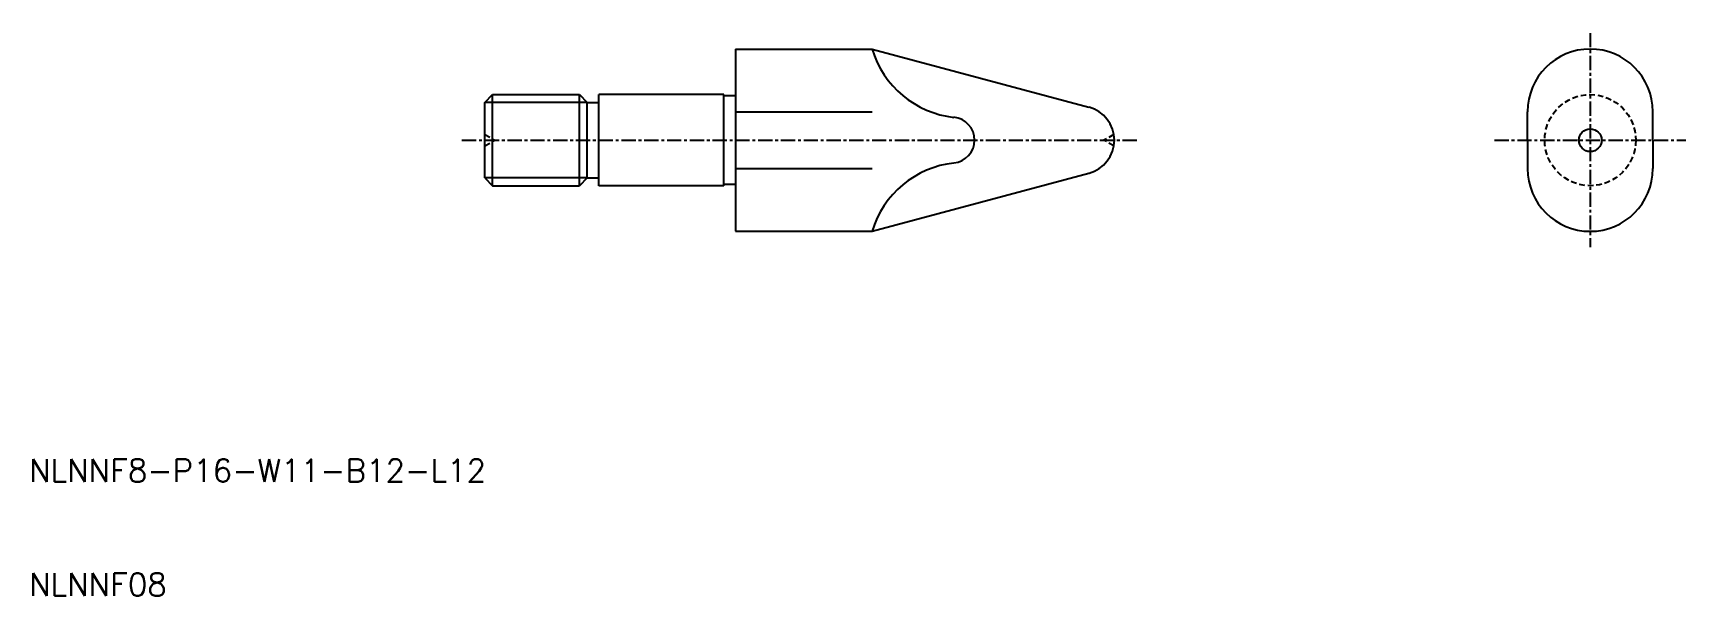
# Model space of a CAD drawing. Extents: x 10 to 155, y 10 to 59.
import ezdxf

# ---------------------------------------------------------------- set-up
doc = ezdxf.new("R2010")
doc.units = 0
doc.linetypes.add('CENTER', pattern=[2, 1.25, -0.25, 0.25, -0.25])
doc.linetypes.add('DASHED', pattern=[0.75, 0.5, -0.25])
doc.layers.get('0').update_dxf_attribs({"linetype": 'CONTINUOUS'})
doc.layers.add('CENTER', color=1, linetype='CENTER')
doc.styles.get("Standard").update_dxf_attribs({"font": 'txt.shx'})

msp = doc.modelspace()

# ---------------------------------------------------------------- linework, layer by layer
at = {"color": 7, "linetype": 'CONTINUOUS'}
for p, q in [((72, 58), (72, 42)), ((72, 58), (84, 58)), ((84, 58), (103.04, 52.9)), ((50, 53.32), (50.68, 54)), ((50.68, 54), (58.32, 54)), ((50.68, 46), (50.68, 54)), ((58.32, 54), (59, 53.32)), ((58.32, 46), (58.32, 54)), ((60, 46), (60, 54)), ((71, 54), (60, 54)), ((71, 46), (71, 54)), ((72, 53.9), (71, 53.9)), ((50, 46.68), (50, 53.32)), ((59, 46.68), (59, 53.32)), ((59, 53.32), (60, 53.32)), ((141.55, 50), (141.55, 52.5)), ((152.55, 50), (152.55, 52.5)), ((141.55, 50), (141.55, 47.5)), ((152.55, 50), (152.55, 47.5)), ((50, 46.68), (50.68, 46)), ((59, 46.68), (58.32, 46)), ((59, 46.68), (60, 46.68)), ((84, 42), (103.04, 47.1)), ((50.68, 46), (58.32, 46)), ((71, 46), (60, 46)), ((72, 46.1), (71, 46.1)), ((72, 42), (84, 42))]:
    msp.add_line(p, q, dxfattribs=at)
at = {"color": 3, "linetype": 'CONTINUOUS'}
for p, q in [((59, 53.32), (50, 53.32)), ((72, 52.5), (84, 52.5)), ((59, 46.68), (50, 46.68)), ((72, 47.5), (84, 47.5))]:
    msp.add_line(p, q, dxfattribs=at)
at = {"color": 3, "linetype": 'DASHED'}
for p, q in [((50, 50.5), (50.87, 50)), ((50, 49.5), (50.87, 50)), ((105.22, 50.5), (104.36, 50)), ((105.22, 49.5), (104.36, 50))]:
    msp.add_line(p, q, dxfattribs=at)
msp.add_circle((147.05, 50), 4, dxfattribs=at)
at = {"color": 7, "linetype": 'CONTINUOUS'}
msp.add_circle((147.05, 50), 1, dxfattribs=at)
at = {"color": 3, "linetype": 'CONTINUOUS'}
for centre, radius, start, end in [((92.14, 60.45), 8.5, 196.751, 263.5611), ((90.99, 50.01), 2.01, 275.683, 84.317), ((92.14, 39.55), 8.5, 96.4389, 163.249)]:
    msp.add_arc(centre, radius, start, end, dxfattribs=at)
at = {"color": 7, "linetype": 'CONTINUOUS'}
for centre, radius, start, end in [((147.05, 52.5), 5.5, 0, 180), ((102.27, 50), 3, 285, 75), ((147.05, 47.5), 5.5, 180, 0)]:
    msp.add_arc(centre, radius, start, end, dxfattribs=at)
at = {"layer": 'CENTER', "color": 1, "linetype": 'CENTER'}
for p, q in [((147.05, 59.4), (147.05, 40.6)), ((48, 50), (107.27, 50)), ((138.65, 50), (155.45, 50))]:
    msp.add_line(p, q, dxfattribs=at)

# ---------------------------------------------------------------- texts
at = {"color": 7, "linetype": 'CONTINUOUS'}
for s, p in [('NLNNF8-P16-W11-B12-L12 ', (10, 20)), ('NLNNF08', (10, 10))]:
    msp.add_text(s, height=2, dxfattribs=at).set_placement(p)

doc.saveas('drawing.dxf')
